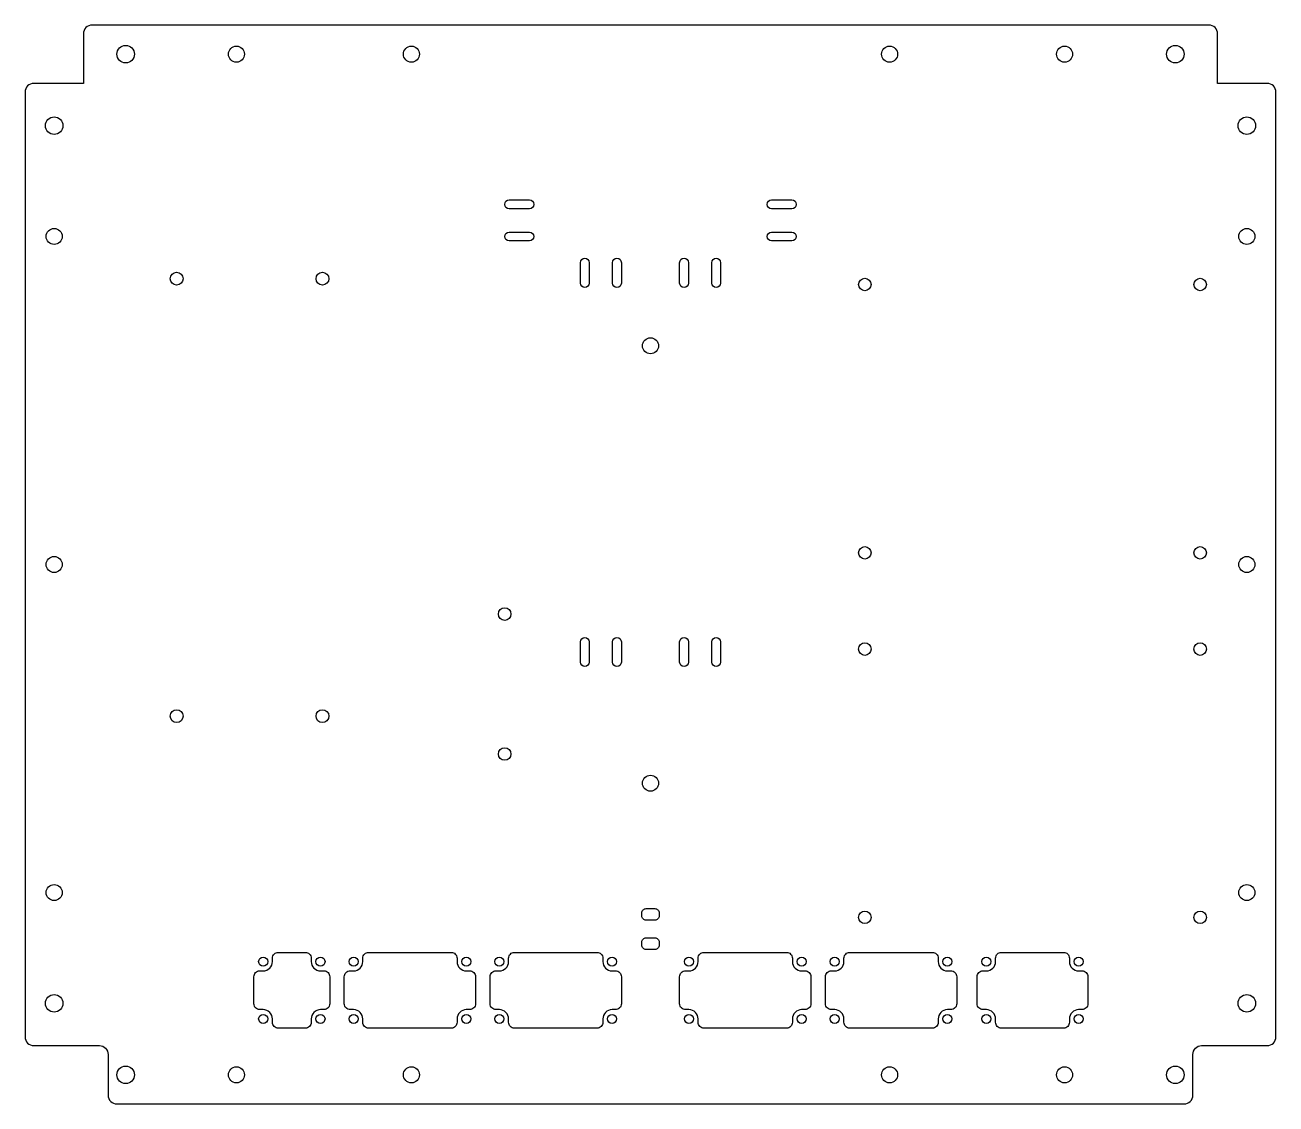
# Model space of a CAD drawing. Header units: millimetres. Extents: x -23 to 406, y -370 to 0.
import ezdxf

# ---------------------------------------------------------------- set-up
doc = ezdxf.new("R2010")
doc.units = ezdxf.units.MM

msp = doc.modelspace()

# ---------------------------------------------------------------- linework, layer by layer
for points in [[(383, 0), (0, 0, 0.4142136), (-3, -3), (-3, -20), (-20, -20, 0.4142136), (-23, -23), (-23, -347, 0.4142136), (-20, -350), (2.5, -350, -0.4142136), (5.5, -353), (5.5, -367, 0.4142136), (8.5, -370), (374.5, -370, 0.4142136), (377.5, -367), (377.5, -353, -0.4142136), (380.5, -350), (403, -350, 0.4142136), (406, -347), (406, -23, 0.4142136), (403, -20), (386, -20), (386, -3, 0.4142136)], [(143, -60), (150, -60, -1), (150, -63), (143, -63, -1)], [(233, -60), (240, -60, -1), (240, -63), (233, -63, -1)], [(150, -71, -1), (150, -74), (143, -74, -1), (143, -71)], [(240, -74), (233, -74, -1), (233, -71), (240, -71, -1)], [(170.5, -88.5, -1), (167.5, -88.5), (167.5, -81.5, -1), (170.5, -81.5)], [(181.5, -81.5), (181.5, -88.5, -1), (178.5, -88.5), (178.5, -81.5, -1)], [(204.5, -81.5), (204.5, -88.5, -1), (201.5, -88.5), (201.5, -81.5, -1)], [(215.5, -81.5), (215.5, -88.5, -1), (212.5, -88.5), (212.5, -81.5, -1)], [(167.5, -218.5), (167.5, -211.5, -1), (170.5, -211.5), (170.5, -218.5, -1)], [(178.5, -218.5), (178.5, -211.5, -1), (181.5, -211.5), (181.5, -218.5, -1)], [(204.5, -211.5), (204.5, -218.5, -1), (201.5, -218.5), (201.5, -211.5, -1)], [(215.5, -211.5), (215.5, -218.5, -1), (212.5, -218.5), (212.5, -211.5, -1)], [(194.5, -304.5), (194.5, -305.5, -0.4142136), (193, -307), (190, -307, -0.4142136), (188.5, -305.5), (188.5, -304.5, -0.4142136), (190, -303), (193, -303, -0.4142136)], [(193, -317), (190, -317, -0.4142136), (188.5, -315.5), (188.5, -314.5, -0.4142136), (190, -313), (193, -313, -0.4142136), (194.5, -314.5), (194.5, -315.5, -0.4142136)], [(55.5, -335.65), (55.5, -326.35, -0.4142136), (57.5, -324.35), (58.675, -324.35, 0.4142136), (61.85, -321.175), (61.85, -320, -0.4142136), (63.85, -318), (73.15, -318, -0.4142136), (75.15, -320), (75.15, -321.175, 0.4142136), (78.325, -324.35), (79.5, -324.35, -0.4142136), (81.5, -326.35), (81.5, -335.65, -0.4142136), (79.5, -337.65), (78.325, -337.65, 0.4142136), (75.15, -340.825), (75.15, -342, -0.4142136), (73.15, -344), (63.85, -344, -0.4142136), (61.85, -342), (61.85, -340.825, 0.4142136), (58.675, -337.65), (57.5, -337.65, -0.4142136)], [(86.5, -335.65), (86.5, -326.35, -0.4142136), (88.5, -324.35), (89.675, -324.35, 0.4142136), (92.85, -321.175), (92.85, -320, -0.4142136), (94.85, -318), (123.15, -318, -0.4142136), (125.15, -320), (125.15, -321.175, 0.4142136), (128.325, -324.35), (129.5, -324.35, -0.4142136), (131.5, -326.35), (131.5, -335.65, -0.4142136), (129.5, -337.65), (128.325, -337.65, 0.4142136), (125.15, -340.825), (125.15, -342, -0.4142136), (123.15, -344), (94.85, -344, -0.4142136), (92.85, -342), (92.85, -340.825, 0.4142136), (89.675, -337.65), (88.5, -337.65, -0.4142136)], [(181.5, -326.35), (181.5, -335.65, -0.4142136), (179.5, -337.65), (178.325, -337.65, 0.4142136), (175.15, -340.825), (175.15, -342, -0.4142136), (173.15, -344), (144.85, -344, -0.4142136), (142.85, -342), (142.85, -340.825, 0.4142136), (139.675, -337.65), (138.5, -337.65, -0.4142136), (136.5, -335.65), (136.5, -326.35, -0.4142136), (138.5, -324.35), (139.675, -324.35, 0.4142136), (142.85, -321.175), (142.85, -320, -0.4142136), (144.85, -318), (173.15, -318, -0.4142136), (175.15, -320), (175.15, -321.175, 0.4142136), (178.325, -324.35), (179.5, -324.35, -0.4142136)], [(246.5, -326.35), (246.5, -335.65, -0.4142136), (244.5, -337.65), (243.325, -337.65, 0.4142136), (240.15, -340.825), (240.15, -342, -0.4142136), (238.15, -344), (209.85, -344, -0.4142136), (207.85, -342), (207.85, -340.825, 0.4142136), (204.675, -337.65), (203.5, -337.65, -0.4142136), (201.5, -335.65), (201.5, -326.35, -0.4142136), (203.5, -324.35), (204.675, -324.35, 0.4142136), (207.85, -321.175), (207.85, -320, -0.4142136), (209.85, -318), (238.15, -318, -0.4142136), (240.15, -320), (240.15, -321.175, 0.4142136), (243.325, -324.35), (244.5, -324.35, -0.4142136)], [(259.85, -318), (288.15, -318, -0.4142136), (290.15, -320), (290.15, -321.175, 0.4142136), (293.325, -324.35), (294.5, -324.35, -0.4142136), (296.5, -326.35), (296.5, -335.65, -0.4142136), (294.5, -337.65), (293.325, -337.65, 0.4142136), (290.15, -340.825), (290.15, -342, -0.4142136), (288.15, -344), (259.85, -344, -0.4142136), (257.85, -342), (257.85, -340.825, 0.4142136), (254.675, -337.65), (253.5, -337.65, -0.4142136), (251.5, -335.65), (251.5, -326.35, -0.4142136), (253.5, -324.35), (254.675, -324.35, 0.4142136), (257.85, -321.175), (257.85, -320, -0.4142136)], [(341.5, -326.35), (341.5, -335.65, -0.4142136), (339.5, -337.65), (338.325, -337.65, 0.4142136), (335.15, -340.825), (335.15, -342, -0.4142136), (333.15, -344), (311.85, -344, -0.4142136), (309.85, -342), (309.85, -340.825, 0.4142136), (306.675, -337.65), (305.5, -337.65, -0.4142136), (303.5, -335.65), (303.5, -326.35, -0.4142136), (305.5, -324.35), (306.675, -324.35, 0.4142136), (309.85, -321.175), (309.85, -320, -0.4142136), (311.85, -318), (333.15, -318, -0.4142136), (335.15, -320), (335.15, -321.175, 0.4142136), (338.325, -324.35), (339.5, -324.35, -0.4142136)]]:
    msp.add_lwpolyline(points, format="xyb", close=True)
for centre, radius in [((11.5, -10), 3), ((49.5, -10), 2.75), ((109.5, -10), 2.75), ((273.5, -10), 2.75), ((333.5, -10), 2.75), ((371.5, -10), 3), ((-13, -34.5), 3), ((396, -34.5), 3), ((-13, -72.5), 2.75), ((396, -72.5), 2.75), ((29, -87), 2.2), ((79, -87), 2.2), ((265, -89), 2.15), ((380, -89), 2.15), ((191.5, -110), 2.75), ((265, -181), 2.15), ((380, -181), 2.15), ((-13, -185), 2.75), ((396, -185), 2.75), ((141.5, -202), 2.15), ((265, -214), 2.15), ((380, -214), 2.15), ((29, -237), 2.2), ((79, -237), 2.2), ((141.5, -250), 2.15), ((191.5, -260), 2.75), ((-13, -297.5), 2.75), ((396, -297.5), 2.75), ((265, -306), 2.15), ((380, -306), 2.15), ((58.675, -321.175), 1.55), ((78.325, -321.175), 1.55), ((89.675, -321.175), 1.55), ((128.325, -321.175), 1.55), ((139.675, -321.175), 1.55), ((178.325, -321.175), 1.55), ((204.675, -321.175), 1.55), ((243.325, -321.175), 1.55), ((254.675, -321.175), 1.55), ((293.325, -321.175), 1.55), ((306.675, -321.175), 1.55), ((338.325, -321.175), 1.55), ((-13, -335.5), 3), ((396, -335.5), 3), ((58.675, -340.825), 1.55), ((78.325, -340.825), 1.55), ((89.675, -340.825), 1.55), ((128.325, -340.825), 1.55), ((139.675, -340.825), 1.55), ((178.325, -340.825), 1.55), ((204.675, -340.825), 1.55), ((243.325, -340.825), 1.55), ((254.675, -340.825), 1.55), ((293.325, -340.825), 1.55), ((306.675, -340.825), 1.55), ((338.325, -340.825), 1.55), ((11.5, -360), 3), ((49.5, -360), 2.75), ((109.5, -360), 2.75), ((273.5, -360), 2.75), ((333.5, -360), 2.75), ((371.5, -360), 3)]:
    msp.add_circle(centre, radius)

doc.saveas('drawing.dxf')
